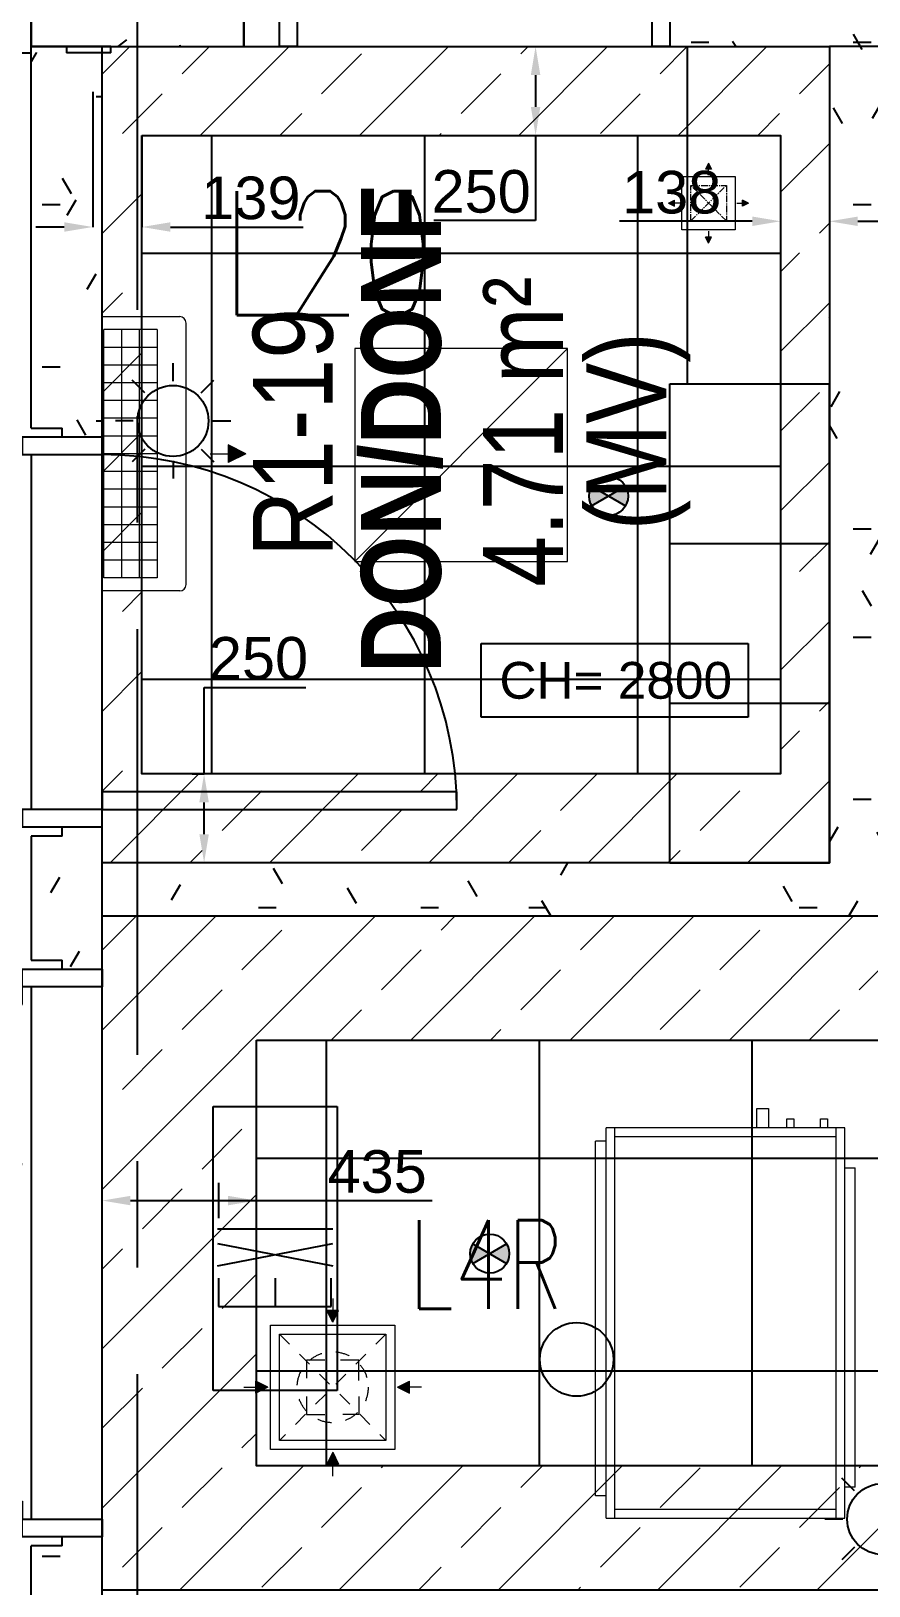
# Model space of a CAD drawing. Header units: millimetres. Extents: x -92759 to 184353, y -15225 to 86714.
# Drawn here: x -71033 to -68672, y 40303 to 44685 of the extents above; entities that cross this region are included whole.
import ezdxf

# ---------------------------------------------------------------- set-up
doc = ezdxf.new("R2010")
doc.units = ezdxf.units.MM
for name, pattern in [('Aligning Line', [3.2004, 1.6002, -1.6002]), ('CENTER2', [28.574999999999996, 19.05, -3.174999999999999, 3.174999999999999, -3.174999999999999]), ('HIDDEN', [0.375, 0.25, -0.125]), ('IDA - Grid Line', [2100, 1200, -300, 300, -300])]:
    doc.linetypes.add(name, pattern=pattern)
doc.layers.get('Defpoints').update_dxf_attribs({"color": 8})
for name, color, linetype in [('0-1', 9, 'Continuous'), ('0-Motion Sensor', 1, 'Continuous'), ('A-_DETA----_E-2', 9, 'Continuous'), ('A-_DOOR----_E', 8, 'Continuous'), ('A-_FLOR----_E', 8, 'Continuous'), ('A-_FURT----_E-1', 8, 'Continuous'), ('A-_ROOMNAME_A', 8, 'Continuous'), ('A-_WALL----_E', 8, 'Continuous'), ('A-_WALL----_H-1', 9, 'Continuous'), ('A-_WALLPRTN_E', 8, 'Continuous'), ('A-PATT-CONC', 8, 'Continuous'), ('AAG_Dimension', 7, 'Continuous'), ('E-_LITG _ CKT -DB', 1, 'HIDDEN'), ('E-legend', 1, 'Continuous'), ('E-LIGHT----E', 1, 'Continuous'), ('HF', 7, 'Continuous'), ('HF Text', 7, 'Continuous'), ('HFI 02', 7, 'Continuous'), ('M-ACMV_FCU', 5, 'Continuous'), ('S-_COLN----_E', 8, 'Continuous')]:
    doc.layers.add(name, color=color, linetype=linetype)
for name, color, linetype, true_color in [('A-_DETA----_ED-2', 1, 'Continuous', 0xff0000), ('E-_FIREALAM_E-1', 1, 'Continuous', 0xff0000), ('E-_LIGT----_E', 1, 'Continuous', 0xff0000), ('S-_ANOTGRID_E-1', 9, 'IDA - Grid Line', 0x808080)]:
    doc.layers.add(name, color=color, linetype=linetype, true_color=true_color)
for name, color, linetype, lineweight in [('HFI 9MM FPB', 94, 'Continuous', 5), ('M-ACMV_FAD', 3, 'Continuous', 18), ('M-ACMV_FAG', 3, 'Continuous', 25), ('M-ACMV_FCU--PFCU', 86, 'Continuous', 25)]:
    doc.layers.add(name, color=color, linetype=linetype, lineweight=lineweight)
doc.layers.add('M-ACMV_EAG', color=7, linetype='Continuous', lineweight=25, true_color=0x999900)
doc.styles.add('Arial', font='arial.ttf')
doc.styles.add('Arial Narrow_2', font='ARIALN.TTF', dxfattribs={"height": 224.9999999999997})
doc.styles.add('Arial Narrow_B_1', font='ARIALNB.TTF', dxfattribs={"height": 299.9999999999996})
doc.styles.add('Arial_4', font='arial.ttf', dxfattribs={"height": 1.8})
doc.styles.add('Simplex', font='simplex_.ttf', dxfattribs={"width": 0.7, "height": 449.9999999999998})
doc.styles.get("Standard").update_dxf_attribs({"font": 'arial.ttf'})
doc.dimstyles.get("Standard").update_dxf_attribs({"dimtxt": 0.18, "dimasz": 0.18, "dimexe": 0.18, "dimexo": 0.0625, "dimgap": 0.09, "dimtad": 0, "dimtih": 1, "dimtoh": 1, "dimdec": 4, "dimzin": 0, "dimdsep": 46, "dimtxsty": 'Standard', "dimcen": 0.09, "dimadec": 0, "dimazin": 0, "dimtfac": 1, "dimtdec": 4, "dimtofl": 0, "dimtmove": 0, "dimatfit": 3, "dimfxl": 1, "dimtolj": 1, "dimtzin": 0, "dimarcsym": 0})
pattern_1 = [(0, (-11870.95033970803, 40538.29041519728), (609.6, 152.4), [50.292, -406.908, 50.292, -406.908, -2438.4]), (0, (-11870.95033970803, 40538.29041519728), (609.6, 152.4), [-914.4, 50.292, -864.1080000000001, 50.292, -406.908, -1066.8]), (0, (-11870.95033970803, 40538.29041519728), (609.6, 152.4), [-2286, 50.292, -254.508, 50.292, -711.7080000000001]), (120, (-11642.35033970803, 40614.49041519727), (-436.7822715367483, 451.7290861469939), [50.29199999999999, -406.9079999999999, 50.29199999999999, -406.9079999999999, -2438.399999999999]), (120, (-11642.35033970803, 40614.49041519727), (-436.7822715367483, 451.7290861469939), [-914.3999999999997, 50.29199999999999, -864.1079999999998, 50.29199999999999, -406.9079999999999, -1066.799999999999]), (120, (-11642.35033970803, 40614.49041519727), (-436.7822715367483, 451.7290861469939), [-2285.999999999999, 50.29199999999999, -254.5079999999999, 50.29199999999999, -711.7079999999999]), (240, (-11566.15033970803, 40919.29041519728), (-172.8177284632514, -604.1290861469938), [50.292, -406.908, 50.292, -406.908, -2438.4]), (240, (-11566.15033970803, 40919.29041519728), (-172.8177284632514, -604.1290861469938), [-914.4, 50.292, -864.1080000000001, 50.292, -406.908, -1066.8]), (240, (-11566.15033970803, 40919.29041519728), (-172.8177284632514, -604.1290861469938), [-2286, 50.292, -254.508, 50.292, -711.7080000000001])]

# ---------------------------------------------------------------- blocks, each defined once
blk = doc.blocks.new('IDA - Strobe Light - IDA - Strobe Light-8826107-BLK8_RHH_1ST STOREY PLAN')
at = {"layer": 'A-_DETA----_ED-2'}
for p, q in [((-3.537799099273752e-13, 312.4999999999995), (-3.537799099273752e-13, 362.4999999999995)), ((-79.54951288348698, 279.549512883486), (-114.9048519428144, 314.9048519428134)), ((79.54951288348606, 279.5495128834863), (114.9048519428134, 314.9048519428138)), ((-112.5000000000004, 199.9999999999995), (-162.5000000000003, 199.9999999999995)), ((112.4999999999997, 199.9999999999995), (162.4999999999997, 199.9999999999995)), ((-79.54951288348677, 120.4504871165127), (-114.9048519428141, 85.09514805718528)), ((79.54951288348626, 120.4504871165129), (114.9048519428137, 85.09514805718557)), ((-3.537799099273752e-13, 87.4999999999995), (-3.537799099273752e-13, 37.4999999999995))]:
    blk.add_line(p, q, dxfattribs=at)
blk.add_circle((-3.60338529980185e-13, 199.9999999999995), 99.99999999999993, dxfattribs=at)
blk = doc.blocks.new('DEENN- MD03_METAL Door_SL - MD-03 1100Lx2200H-10527726-BLK8_RHH_1ST STOREY PLAN')
at = {"layer": 'A-_DOOR----_E'}
for p, q in [((499.999999999996, 1112.500000000007), (449.999999999996, 1112.500000000007)), ((449.999999999996, 1112.500000000007), (449.999999999996, 112.5000000000069)), ((499.999999999996, 112.5000000000069), (499.999999999996, 1112.500000000007)), ((-500.0000000000013, 112.5000000004801), (-550.0000000000013, 112.5000000004802)), ((-500.000000000002, -112.5000000004539), (-500.0000000000013, 112.5000000004801)), ((449.999999999996, 112.5000000000069), (499.999999999996, 112.5000000000069)), ((549.9999999999985, 112.5000000004767), (499.9999999999978, 112.5000000004768)), ((499.9999999999978, 112.5000000004768), (499.9999999999971, -112.5000000004571)), ((-550.000000000002, -112.5000000004537), (-500.000000000002, -112.5000000004539)), ((499.9999999999971, -112.5000000004571), (549.9999999999978, -112.5000000004572))]:
    blk.add_line(p, q, dxfattribs=at)
blk.add_arc((499.9999999999996, 112.5000000000127), 999.9999999999937, 90.00000000000018, 180.0000000000001, dxfattribs=at)
blk = doc.blocks.new('IDA - F - DoubleUnbalanced - Swing - 1600L X 2200H- MD-02-10538733-BLK8_RHH_1ST STOREY PLAN')
at = {"layer": 'A-_DOOR----_E'}
for p, q in [((-550.000000000004, 112.4999999999951), (-500.0000000000045, 112.4999999999952)), ((-500.0000000000045, 112.4999999999952), (-500.0000000000038, -112.5000000000047)), ((999.9999999999947, 112.5000000000001), (1049.999999999995, 112.5000000000002)), ((999.9999999999953, -112.4999999999999), (999.9999999999947, 112.5000000000001)), ((-500.0000000000038, -112.5000000000047), (-550.0000000000031, -112.5000000000049)), ((-500.000000000003, -112.5000000000065), (-500.000000000003, -612.5000000000064)), ((-450.000000000003, -112.5000000000065), (-500.000000000003, -112.5000000000065)), ((-450.000000000003, -612.5000000000064), (-450.000000000003, -112.5000000000064)), ((949.9999999999984, -112.5000000000072), (999.9999999999984, -112.5000000000072)), ((949.9999999999984, -1112.500000000007), (949.9999999999984, -112.5000000000072)), ((999.9999999999984, -112.5000000000072), (999.9999999999984, -1112.500000000007)), ((1049.999999999995, -112.4999999999997), (999.9999999999953, -112.4999999999999)), ((-500.000000000003, -612.5000000000064), (-450.000000000003, -612.5000000000064)), ((999.9999999999984, -1112.500000000007), (949.9999999999984, -1112.500000000007))]:
    blk.add_line(p, q, dxfattribs=at)
for centre, radius, start, end in [((-500.0000000000051, -112.5000000000066), 499.9999999999997, 269.9999999999997, 4.452776554048924e-14), ((-500.0000000000051, -112.5000000000067), 499.9999999999996, 269.9999999999994, 359.9999999999994), ((1000.000000000002, -112.5000000000074), 1000.000000000001, 180.0000000000002, 269.9999999999998), ((1000.000000000002, -112.5000000000074), 1000.000000000001, 180.0000000000002, 269.9999999999999)]:
    blk.add_arc(centre, radius, start, end, dxfattribs=at)
blk = doc.blocks.new('IDA - F - Single - Swing1 - 1100L X 2200H -TD-03-10510379-BLK8_RHH_1ST STOREY PLAN')
at = {"layer": 'A-_DOOR----_E'}
for p, q in [((-550.0000000000019, 87.50000000045368), (-500.0000000000019, 87.50000000045385)), ((-500.0000000000019, 87.50000000045385), (-500.0000000000014, -87.50000000048004)), ((499.9999999999972, 87.50000000045706), (549.9999999999978, 87.50000000045723)), ((499.9999999999977, -87.50000000047682), (499.9999999999972, 87.50000000045706)), ((-500.0000000000014, -87.50000000048004), (-550.0000000000014, -87.50000000048021)), ((449.999999999996, -87.50000000000688), (499.999999999996, -87.50000000000688)), ((449.999999999996, -1087.500000000007), (449.999999999996, -87.5000000000069)), ((499.999999999996, -87.50000000000688), (499.999999999996, -1087.500000000007)), ((549.9999999999984, -87.50000000047666), (499.9999999999977, -87.50000000047682)), ((499.999999999996, -1087.500000000007), (449.999999999996, -1087.500000000007))]:
    blk.add_line(p, q, dxfattribs=at)
blk.add_arc((499.9999999999996, -87.50000000001269), 999.9999999999953, 179.9999999999999, 269.9999999999995, dxfattribs=at)
blk = doc.blocks.new('IDA - Exit Sign - IDA - Exit Sign - One Side-7541936-BLK8_RHH_1ST STOREY PLAN')
at = {"layer": 'A-_DETA----_ED-2'}
for p, q in [((-163.8565644407789, -115.0739129999295), (-163.8565644407789, -432.5000000000006)), ((-83.85656444077901, -115.0739129999295), (-163.8565644407789, -115.0739129999295)), ((-48.85656444077947, -112.7740891462071), (14.04157969085757, -437.7740891462139)), ((14.04157969085439, -112.7740891462061), (-48.85656444077622, -437.7740891462138)), ((55.0901801741428, -112.7740891462029), (55.0901801741428, -437.7740891462149)), ((185.0901801741443, -115.3480021461379), (85.09018017414317, -115.3480021461379)), ((135.0901801741429, -115.3480021461379), (135.0901801741429, -437.7740891462149)), ((-83.85656444077793, -275.0000000000011), (-163.8565644407789, -275.0000000000011)), ((-163.8565644407789, -432.5000000000006), (-83.85656444077583, -432.5000000000006))]:
    blk.add_line(p, q, dxfattribs=at)
at = {"layer": 'E-_LIGT----_E'}
for p, q in [((-399.9999999999995, -449.9999999999992), (-399.9999999999995, -99.99999999999926)), ((-399.9999999999995, -99.99999999999923), (399.9999999999998, -99.99999999999923)), ((399.9999999999997, -99.99999999999923), (399.9999999999997, -449.9999999999992)), ((399.9999999999997, -449.9999999999992), (-399.9999999999995, -449.9999999999992))]:
    blk.add_line(p, q, dxfattribs=at)
blk = doc.blocks.new('A$Cb2bf8f38')
at = {"layer": 'A-_WALL----_H-1'}
h = blk.add_hatch(dxfattribs=at)
h.set_pattern_fill('FP_1', color=256, style=0, pattern_type=2)
h.set_pattern_definition(pattern_1)
h.paths.add_polyline_path([(-28000.00000000024, 12082.49999999477), (-28000.00000000024, 12099.99999999472), (-28100.00000000021, 12099.99999999472), (-28100.00000000021, 12082.49999999477), (-28012.50000000024, 12082.49999999477)])
h.paths.add_polyline_path([(-28000.00000000024, 12699.99999999473), (-28000.00000000024, 13624.99998292086), (-28100.00000000021, 13624.99998292086), (-28100.00000000021, 12699.99999999473)])
h.paths.add_polyline_path([(-28000.00000000024, 15424.9999829208), (-28000.00000000024, 15449.99998292081), (-27900.00000000019, 15449.99998292081), (-27900.00000000019, 19499.99999999474), (-28100.00000000021, 19499.99999999474), (-28100.00000000021, 15424.9999829208)])
h.paths.add_polyline_path([(-28100.00000000021, 20099.99999999475), (-27900.00000000019, 20099.99999999475), (-27900.00000000019, 21149.99999999466), (-28100.00000000021, 21149.99999999466), (-28100.00000000021, 21096.13068337567)])
h = blk.add_hatch(dxfattribs=at)
h.set_pattern_fill('FP_1', color=256, style=0, pattern_type=2)
h.set_pattern_definition(pattern_1)
h.paths.add_polyline_path([(-27500.00000000021, 12099.99999999458), (-27400.00000000016, 12099.99999999458), (-27400.00000000016, 12187.49999999456), (-27425.00000000017, 12187.49999999456), (-27425.00000000017, 12249.99999999459), (-27500.00000000021, 12249.99999999459), (-27500.00000000021, 12187.49999999456)])
h.paths.add_polyline_path([(-23400.00000001077, 12099.99999999458), (-23400.00000001077, 12249.99999999459), (-26275.00000000019, 12249.99999999459), (-26275.00000000019, 12187.49999999456), (-26300.0000000002, 12187.49999999456), (-26300.0000000002, 12099.99999999458), (-23656.05724398887, 12099.99999999458)])
h = blk.add_hatch(dxfattribs=at)
h.set_pattern_fill('FP_1', color=256, style=0, pattern_type=2)
h.set_pattern_definition(pattern_1)
h.paths.add_polyline_path([(-25700.00000001157, 9649.999999995794), (-25700.00000001157, 12099.99999999458), (-25850.00000001157, 12099.99999999458), (-25850.00000001157, 9649.999999995794)])
h = blk.add_hatch(dxfattribs=at)
h.set_pattern_fill('FP_1', color=256, style=0, pattern_type=2)
h.set_pattern_definition(pattern_1)
h.paths.add_polyline_path([(-28100.00000000021, 7599.999999994776), (-27900.00000000019, 7599.999999994776), (-27900.00000000019, 7899.999999994783), (-28012.50000000024, 7899.999999994783), (-28012.50000000024, 7874.999999994769), (-28100.00000000021, 7874.999999994769)])
h.paths.add_polyline_path([(-28012.50000000024, 9499.999999994765), (-27900.00000000019, 9499.999999994765), (-27900.00000000019, 9899.999999995842), (-28012.50000000024, 9899.999999995842), (-28012.50000000024, 9874.99999999583), (-28100.00000000021, 9874.99999999583), (-28100.00000000021, 9524.999999994769), (-28012.50000000024, 9524.999999994769)])
h.paths.add_polyline_path([(-27900.00000000019, 10999.99999999581), (-27900.00000000019, 12082.49999999477), (-28100.00000000021, 12082.49999999477), (-28100.00000000021, 11024.99999999582), (-28012.50000000024, 11024.99999999582), (-28012.50000000024, 10999.99999999581)])
h = blk.add_hatch(dxfattribs=at)
h.set_pattern_fill('FP_1', color=256, style=0, pattern_type=2)
h.set_pattern_definition(pattern_1)
h.paths.add_polyline_path([(-26765.55592168077, 9649.999999995794), (-25850.00000001157, 9649.999999995794), (-25850.00000001157, 9799.999999995805), (-27900.00000000019, 9799.999999995805), (-27900.00000000019, 9649.999999995794)])
at = {"layer": 'S-_COLN----_E'}
h = blk.add_hatch(dxfattribs=at)
h.set_pattern_fill('FP_4', color=256, style=0, pattern_type=2)
h.set_pattern_definition([(49.99999999999999, (-11870.95033970803, 40538.29041519728), (1093.104430267475, -95.63411695947559), [114.3, -1257.3]), (355, (-11870.95033970803, 40538.29041519728), (-211.4574664150782, 1146.340905781224), [91.44, -1005.84]), (100.451, (-11779.85833970803, 40530.32041519727), (881.6559934061535, 1050.700308316319), [97.14, -1068.54]), (46.184, (-11870.95033970803, 40843.09041519728), (1626.474720277597, -252.2567880155302), [171.45, -1885.95]), (96.63599999999998, (-11735.41033970803, 40822.06941519728), (1424.415804803049, 1484.565381831424), [145.71, -1602.811]), (351.184, (-11870.95033970803, 40843.09041519728), (1424.429764516642, 1484.551388825616), [137.16, -1508.76]), (21, (-11718.55033970803, 40766.89041519727), (909.686336747598, -613.5910270951945), [114.3, -1257.3]), (326, (-11718.55033970803, 40766.89041519727), (370.8122318562428, 1105.12896128723), [91.44, -1005.84]), (71.45100000000001, (-11642.74333970803, 40715.75741519727), (1280.503324218127, 491.5278885997479), [97.14, -1068.54]), (37.50000000000001, (-11870.95033970803, 40538.29041519728), (18.53133908059709, 507.3302701573009), [50.292, -943.3560000000001, 50.292, -970.788, -1009.65]), (37.50000000000001, (-11870.95033970803, 40538.29041519728), (18.53133908059709, 507.3302701573009), [-2014.728, 50.292, -959.3580000000001]), (7.499999999999999, (-11870.95033970803, 40538.29041519728), (400.9177506676237, 601.0836210924509), [50.292, -531.876, 50.292, -920.4960000000001, -384.81]), (7.499999999999999, (-11870.95033970803, 40538.29041519728), (400.9177506676237, 601.0836210924509), [-1552.956, 50.292, -334.518]), (327.5, (-12210.80233970803, 40538.29041519728), (813.5451503241984, -34.37370723354661), [50.292, -330.708, 50.292, -1138.428, -1577.34]), (327.5, (-12210.80233970803, 40538.29041519728), (813.5451503241984, -34.37370723354661), [-1569.72, 50.292, -1527.048]), (317.5, (-12363.20233970803, 40538.29041519728), (888.7754689953813, 152.5599537134181), [50.292, -445.008, 50.292, -739.14, -1120.14]), (317.5, (-12363.20233970803, 40538.29041519728), (888.7754689953813, 152.5599537134181), [-1284.732, 50.292, -1069.848])])
h.paths.add_polyline_path([(-27875.00000000018, 12099.99999999472), (-27500.00000000021, 12099.99999999472), (-27500.00000000021, 12699.99999999473), (-28100.00000000021, 12699.99999999473), (-28100.00000000021, 12099.99999999472), (-28000.00000000024, 12099.99999999472)])
at = {"layer": 'A-_DETA----_E-2'}
for p, q in [((-26250.00000000813, 11149.99999999583), (-26250.00000000813, 12099.9999999946)), ((-26250.00000000813, 12099.9999999946), (-25850.00000001155, 12099.9999999946)), ((-26250.00000000813, 11149.99999999583), (-26250.00000000813, 12099.9999999946)), ((-26250.00000000813, 12099.9999999946), (-25850.00000001155, 12099.9999999946)), ((-26250.00000000813, 11149.99999999583), (-26250.00000000813, 12099.9999999946)), ((-26250.00000000813, 12099.9999999946), (-25850.00000001155, 12099.9999999946)), ((-26250.00000000813, 11149.99999999583), (-26250.00000000813, 12099.9999999946)), ((-26250.00000000813, 12099.9999999946), (-25850.00000001155, 12099.9999999946)), ((-25850.00000001155, 12099.9999999946), (-25850.00000001155, 11049.99999999487)), ((-25850.00000001155, 12099.9999999946), (-25850.00000001155, 11049.99999999487)), ((-25850.00000001155, 12099.9999999946), (-25850.00000001155, 11049.99999999487)), ((-25850.00000001155, 12099.9999999946), (-25850.00000001155, 11049.99999999487)), ((-26300.00000001155, 10699.99999999583), (-26300.00000001155, 11149.99999999583)), ((-26300.00000001155, 11149.99999999583), (-25850.00000001155, 11149.99999999583)), ((-26300.00000001155, 10699.99999999583), (-26300.00000001155, 11149.99999999583)), ((-26300.00000001155, 11149.99999999583), (-25850.00000001155, 11149.99999999583)), ((-26300.00000001155, 10699.99999999583), (-26300.00000001155, 11149.99999999583)), ((-26300.00000001155, 11149.99999999583), (-25850.00000001155, 11149.99999999583)), ((-26300.00000001155, 10699.99999999583), (-26300.00000001155, 11149.99999999583)), ((-26300.00000001155, 11149.99999999583), (-25850.00000001155, 11149.99999999583)), ((-25850.00000001155, 10699.99999999583), (-25850.00000001155, 11149.99999999583)), ((-25850.00000001155, 10699.99999999583), (-25850.00000001155, 11149.99999999583)), ((-25850.00000001155, 10699.99999999583), (-25850.00000001155, 11149.99999999583)), ((-25850.00000001155, 10699.99999999583), (-25850.00000001155, 11149.99999999583)), ((-26300.00000001155, 10249.99999999583), (-26300.00000001155, 10699.99999999583)), ((-26300.00000001155, 10699.99999999583), (-25850.00000001155, 10699.99999999583)), ((-26300.00000001155, 10249.99999999583), (-26300.00000001155, 10699.99999999583)), ((-26300.00000001155, 10699.99999999583), (-25850.00000001155, 10699.99999999583)), ((-26300.00000001155, 10249.99999999583), (-26300.00000001155, 10699.99999999583)), ((-26300.00000001155, 10699.99999999583), (-25850.00000001155, 10699.99999999583)), ((-26300.00000001155, 10249.99999999583), (-26300.00000001155, 10699.99999999583)), ((-26300.00000001155, 10699.99999999583), (-25850.00000001155, 10699.99999999583)), ((-25850.00000001155, 10249.99999999583), (-25850.00000001155, 10699.99999999583)), ((-25850.00000001155, 10249.99999999583), (-25850.00000001155, 10699.99999999583)), ((-25850.00000001155, 10249.99999999583), (-25850.00000001155, 10699.99999999583)), ((-25850.00000001155, 10249.99999999583), (-25850.00000001155, 10699.99999999583)), ((-26300.00000001155, 9799.999999995845), (-26300.00000001155, 10249.99999999583)), ((-26300.00000001155, 10249.99999999583), (-25850.00000001155, 10249.99999999583)), ((-26300.00000001155, 9799.999999995845), (-26300.00000001155, 10249.99999999583)), ((-26300.00000001155, 10249.99999999583), (-25850.00000001155, 10249.99999999583)), ((-26300.00000001155, 9799.999999995845), (-26300.00000001155, 10249.99999999583)), ((-26300.00000001155, 10249.99999999583), (-25850.00000001155, 10249.99999999583)), ((-26300.00000001155, 9799.999999995845), (-26300.00000001155, 10249.99999999583)), ((-26300.00000001155, 10249.99999999583), (-25850.00000001155, 10249.99999999583)), ((-25850.00000001155, 9799.999999995845), (-25850.00000001155, 10249.99999999583)), ((-25850.00000001155, 9799.999999995845), (-25850.00000001155, 10249.99999999583)), ((-25850.00000001155, 9799.999999995845), (-25850.00000001155, 10249.99999999583)), ((-25850.00000001155, 9799.999999995845), (-25850.00000001155, 10249.99999999583)), ((-26300.00000001155, 9799.999999995845), (-25850.00000001155, 9799.999999995845)), ((-26300.00000001155, 9799.999999995845), (-25850.00000001155, 9799.999999995845)), ((-26300.00000001155, 9799.999999995845), (-25850.00000001155, 9799.999999995845)), ((-26300.00000001155, 9799.999999995845), (-25850.00000001155, 9799.999999995845))]:
    blk.add_line(p, q, dxfattribs=at)
at = {"layer": 'A-_FLOR----_E'}
for p, q in [((-28099.99999999994, 10949.99999999586), (-28099.99999999994, 9949.999999995856)), ((-28100.00000000019, 10949.99999999585), (-28100.00000000019, 9949.999999995849)), ((-28099.99999999994, 9449.999999994801), (-28099.99999999994, 7949.999999994805)), ((-28100.00000000019, 9449.999999994801), (-28100.00000000019, 7949.999999994805))]:
    blk.add_line(p, q, dxfattribs=at)
at = {"layer": 'A-_WALL----_E'}
for p, q in [((-28100.0000000002, 11024.99999999585), (-28100.0000000002, 13624.99998292089)), ((-27875.00000000016, 12099.99999999475), (-28100.0000000002, 12099.99999999475)), ((-28000.00000000022, 12099.99999999475), (-28000.00000000022, 12082.4999999948)), ((-27875.00000000016, 12082.4999999948), (-27875.00000000016, 12099.99999999475)), ((-25700.00000001155, 12099.99999999462), (-25850.00000001155, 12099.99999999462)), ((-28125.00000000021, 12082.4999999948), (-28100.0000000002, 12082.4999999948)), ((-27875.00000000016, 12082.4999999948), (-28000.00000000022, 12082.4999999948)), ((-27900.00000000017, 10999.99999999583), (-27900.00000000017, 12082.4999999948)), ((-28125.00000000021, 10999.99999999583), (-27900.00000000017, 10999.99999999583)), ((-28100.0000000002, 11024.99999999585), (-28012.50000000023, 11024.99999999585)), ((-28012.50000000023, 10999.99999999583), (-28012.50000000023, 11024.99999999585)), ((-27900.00000000017, 9899.999999995878), (-28125.00000000021, 9899.999999995878)), ((-28100.0000000002, 9874.999999995867), (-28100.0000000002, 9524.999999994801)), ((-28012.50000000023, 9874.999999995867), (-28100.0000000002, 9874.999999995867)), ((-28012.50000000023, 9874.999999995867), (-28012.50000000023, 9899.999999995878)), ((-27900.00000000017, 9499.99999999479), (-27900.00000000017, 9899.999999995878)), ((-28100.0000000002, 9524.999999994801), (-28012.50000000023, 9524.999999994801)), ((-28012.50000000023, 9499.99999999479), (-28012.50000000023, 9524.999999994801)), ((-28125.00000000021, 9499.99999999479), (-27900.00000000017, 9499.99999999479)), ((-27900.00000000017, 7899.999999994809), (-28125.00000000021, 7899.999999994809)), ((-28012.50000000023, 7874.999999994798), (-28012.50000000023, 7899.999999994809)), ((-27900.00000000017, 5299.999999994776), (-27900.00000000017, 7899.999999994809)), ((-28100.0000000002, 5124.999999994972), (-28100.0000000002, 7874.999999994798)), ((-28012.50000000023, 7874.999999994798), (-28100.0000000002, 7874.999999994798))]:
    blk.add_line(p, q, dxfattribs=at)
at = {"layer": 'A-_WALLPRTN_E'}
for p, q in [((-27500.00000000019, 12274.99999999463), (-27500.00000000019, 12099.99999999462)), ((-27400.00000000015, 12099.99999999462), (-27400.00000000015, 12274.99999999463)), ((-26300.00000000019, 12274.99999999463), (-26300.00000000019, 12099.99999999462)), ((-27500.00000000019, 12099.99999999462), (-27400.00000000015, 12099.99999999462)), ((-26300.00000000019, 12099.99999999462), (-25850.00000001155, 12099.99999999462)), ((-25850.00000001155, 12099.99999999462), (-25850.00000001155, 9799.99999999583)), ((-25850.00000001155, 9799.99999999583), (-27900.00000000017, 9799.99999999583)), ((-27900.00000000017, 9649.99999999583), (-24599.00000001075, 9649.99999999583))]:
    blk.add_line(p, q, dxfattribs=at)
at = {"layer": 'S-_ANOTGRID_E-1'}
blk.add_line((-27800.00000000051, -20141.41303295737), (-27800.00000000051, 53272.8020007598), dxfattribs=at)
at = {"layer": 'S-_COLN----_E'}
for p, q in [((-28100.0000000002, 12699.99999999476), (-28100.0000000002, 12099.99999999475)), ((-27500.00000000019, 12099.99999999475), (-27500.00000000019, 12249.99999999462)), ((-28100.0000000002, 12099.99999999475), (-28000.00000000022, 12099.99999999475)), ((-28000.00000000022, 12099.99999999475), (-27875.00000000016, 12099.99999999475)), ((-27875.00000000016, 12099.99999999475), (-27500.00000000019, 12099.99999999475))]:
    blk.add_line(p, q, dxfattribs=at)
at = {"layer": 'A-_DOOR----_E'}
for name, p, rotation in [('IDA - F - Single - Swing1 - 1100L X 2200H -TD-03-10510379-BLK8_RHH_1ST STOREY PLAN', (-26850.00000000018, 12187.49999999463), 180), ('DEENN- MD03_METAL Door_SL - MD-03 1100Lx2200H-10527726-BLK8_RHH_1ST STOREY PLAN', (-28012.50000000019, 10449.99999999585), 270), ('IDA - F - DoubleUnbalanced - Swing - 1600L X 2200H- MD-02-10538733-BLK8_RHH_1ST STOREY PLAN', (-28012.50000000019, 8949.99999999479), 270)]:
    blk.add_blockref(name, p, dxfattribs=dict(at, rotation=rotation))
at = {"layer": 'A-_FURT----_E-1', "rotation": 90.00000000000061}
blk.add_blockref('IDA - Exit Sign - IDA - Exit Sign - One Side-7541936-BLK8_RHH_1ST STOREY PLAN', (-27687.22591085819, 8712.499999994801), dxfattribs=at)
at = {"layer": 'E-_FIREALAM_E-1', "rotation": 269.9999999999985}
blk.add_blockref('IDA - Strobe Light - IDA - Strobe Light-8826107-BLK8_RHH_1ST STOREY PLAN', (-27900.00000000019, 11044.99999999489), dxfattribs=at)
at = {"layer": 'E-_FIREALAM_E-1'}
blk.add_blockref('IDA - Strobe Light - IDA - Strobe Light-8826107-BLK8_RHH_1ST STOREY PLAN', (-25700.00000001169, 7749.999999994805), dxfattribs=at)
at = {"layer": 'A-_ROOMNAME_A', "char_height": 224.9999999999997, "attachment_point": 1, "rotation": 90}
for s, insert, width, style in [('DON/DONF', (-27170.16781513539, 10334.74894538405), 1671.518437499997, 'Arial Narrow_B_1'), ('4.71 m²', (-26826.10531513539, 10577.74894538405), 1082.278124999998, 'Arial Narrow_2'), ('R1-19', (-27474.94191203196, 10661.74894538405), 877.8478124999988, 'Arial Narrow_2'), ('(MV)', (-26535.0736179312, 10736.74894538405), 697.4681249999991, 'Arial Narrow_2')]:
    blk.add_mtext(s, dxfattribs=dict(at, insert=insert, width=width, style=style))
blk = doc.blocks.new('*D543')
at = {"layer": 'AAG_Dimension', "color": 0, "lineweight": -2, "transparency": 16777216}
for p, q in [((-16055.40845692648, 471434.6252301852), (-16055.40845692648, 471053.0790629673)), ((-15916.54966101966, 471311.6040763487), (-15916.54966101966, 471053.0790629673)), ((-16135.40845692648, 471053.2590629673), (-16215.40845692648, 471053.2590629673)), ((-15836.54966101966, 471053.2590629673), (-15462.4705341438, 471053.2590629673))]:
    blk.add_line(p, q, dxfattribs=at)
at = {"layer": 'AAG_Dimension', "color": 0, "transparency": 16777216}
for points in [[(-16135.40845692648, 471066.5923963006), (-16135.40845692648, 471039.925729634), (-16055.40845692648, 471053.2590629673)], [(-15836.54966101966, 471066.5923963006), (-15836.54966101966, 471039.925729634), (-15916.54966101966, 471053.2590629673)]]:
    blk.add_solid(points, dxfattribs=at)
at = {"layer": 'Defpoints', "color": 0, "transparency": 16777216}
for p in [(-16055.40845692648, 471434.6877301852), (-15916.54966101966, 471311.6665763487), (-15916.54966101966, 471053.2590629673)]:
    blk.add_point(p, dxfattribs=at)
at = {"layer": 'AAG_Dimension', "color": 152, "true_color": 0x2776bb, "transparency": 16777216, "insert": (-15609.51009758173, 471134.5687491883), "char_height": 120, "attachment_point": 5, "style": 'Arial'}
blk.add_mtext('\\A1;139', dxfattribs=at)
blk = doc.blocks.new('*D544')
at = {"layer": 'AAG_Dimension', "color": 0, "lineweight": -2, "transparency": 16777216}
for p, q in [((-14851.13385876736, 471561.7095847975), (-14807.01453891559, 471561.7095847975)), ((-14807.19453891559, 471481.7095847975), (-14807.19453891559, 471391.6665763489)), ((-14851.13385876736, 471311.6665763489), (-14807.01453891559, 471311.6665763489)), ((-14807.19453891559, 471311.6665763489), (-14807.19453891559, 471071.6665763489)), ((-14807.19453891559, 471071.6665763489), (-15093.96125105747, 471071.6665763489))]:
    blk.add_line(p, q, dxfattribs=at)
at = {"layer": 'AAG_Dimension', "color": 0, "transparency": 16777216}
for points in [[(-14820.52787224892, 471481.7095847975), (-14793.86120558225, 471481.7095847975), (-14807.19453891559, 471561.7095847975)], [(-14820.52787224892, 471391.6665763489), (-14793.86120558225, 471391.6665763489), (-14807.19453891559, 471311.6665763489)]]:
    blk.add_solid(points, dxfattribs=at)
at = {"layer": 'Defpoints', "color": 0, "transparency": 16777216}
for p in [(-14851.19635876736, 471561.7095847975), (-14851.19635876736, 471311.6665763489), (-14807.19453891559, 471311.6665763489)]:
    blk.add_point(p, dxfattribs=at)
at = {"layer": 'AAG_Dimension', "color": 152, "true_color": 0x2776bb, "transparency": 16777216, "insert": (-14960.57789498639, 471152.9353348754), "char_height": 120, "attachment_point": 5, "style": 'Arial'}
blk.add_mtext('\\A1;250', dxfattribs=at)
blk = doc.blocks.new('*D545')
at = {"layer": 'AAG_Dimension', "color": 0, "lineweight": -2, "transparency": 16777216}
for p, q in [((-15741.49555522627, 469511.6665763485), (-15741.49555522627, 469755.6393742316)), ((-15741.49555522627, 469755.6393742316), (-15454.72884308439, 469755.6393742316)), ((-15774.77889424402, 469511.6665763485), (-15741.31555522627, 469511.6665763485)), ((-15741.49555522627, 469341.709584799), (-15741.49555522627, 469431.6665763485)), ((-15674.38038477673, 469261.709584799), (-15741.67555522627, 469261.709584799))]:
    blk.add_line(p, q, dxfattribs=at)
at = {"layer": 'AAG_Dimension', "color": 0, "transparency": 16777216}
for points in [[(-15754.8288885596, 469431.6665763485), (-15728.16222189294, 469431.6665763485), (-15741.49555522627, 469511.6665763485)], [(-15754.8288885596, 469341.709584799), (-15728.16222189294, 469341.709584799), (-15741.49555522627, 469261.709584799)]]:
    blk.add_solid(points, dxfattribs=at)
at = {"layer": 'Defpoints', "color": 0, "transparency": 16777216}
for p in [(-15774.84139424402, 469511.6665763485), (-15741.49555522627, 469511.6665763485), (-15674.31788477673, 469261.709584799)]:
    blk.add_point(p, dxfattribs=at)
at = {"layer": 'AAG_Dimension', "color": 152, "true_color": 0x2776bb, "transparency": 16777216, "insert": (-15588.11219915519, 469836.908132758), "char_height": 120, "attachment_point": 5, "style": 'Arial'}
blk.add_mtext('\\A1;250', dxfattribs=at)
blk = doc.blocks.new('*D546')
at = {"layer": 'AAG_Dimension', "color": 0, "lineweight": -2, "transparency": 16777216}
for p, q in [((-14196.54967059004, 471069.3937341048), (-14570.6287974659, 471069.3937341048)), ((-14116.54967059004, 471069.4562341047), (-14116.54967059004, 471069.5737341047)), ((-13979.04966030356, 471069.4562341048), (-13979.04966030356, 471069.5737341047)), ((-13899.04966030356, 471069.3937341048), (-13819.04966030356, 471069.3937341048))]:
    blk.add_line(p, q, dxfattribs=at)
at = {"layer": 'AAG_Dimension', "color": 0, "transparency": 16777216}
for points in [[(-14196.54967059004, 471082.7270674381), (-14196.54967059004, 471056.0604007714), (-14116.54967059004, 471069.3937341048)], [(-13899.04966030356, 471082.7270674381), (-13899.04966030356, 471056.0604007714), (-13979.04966030356, 471069.3937341048)]]:
    blk.add_solid(points, dxfattribs=at)
at = {"layer": 'Defpoints', "color": 0, "transparency": 16777216}
for p in [(-14116.54967059004, 471069.3937341047), (-14116.54967059004, 471069.3937341048), (-13979.04966030356, 471069.3937341048)]:
    blk.add_point(p, dxfattribs=at)
at = {"layer": 'AAG_Dimension', "color": 152, "true_color": 0x2776bb, "transparency": 16777216, "insert": (-14423.58923402797, 471150.7034203258), "char_height": 120, "attachment_point": 5, "style": 'Arial'}
blk.add_mtext('\\A1;138', dxfattribs=at)
blk = doc.blocks.new('*D679')
at = {"layer": 'Defpoints', "color": 0, "transparency": 16777216}
for p in [(-15594.04966029218, 468309.2997649717), (-16029.04966029218, 468069.459275495), (-15594.04966029218, 468069.459275495)]:
    blk.add_point(p, dxfattribs=at)
at = {"layer": 'HFI 02', "color": 0, "lineweight": -2, "transparency": 16777216}
for p, q in [((-16029.04966029218, 468069.521775495), (-16029.04966029218, 468309.4797649716)), ((-15949.04966029218, 468309.2997649717), (-15674.04966029218, 468309.2997649717)), ((-15594.04966029218, 468069.521775495), (-15594.04966029218, 468309.4797649716)), ((-15594.04966029218, 468309.2997649717), (-15098.24592209555, 468309.2997649717))]:
    blk.add_line(p, q, dxfattribs=at)
at = {"layer": 'HFI 02', "color": 0, "transparency": 16777216}
for points in [[(-15949.04966029218, 468322.633098305), (-15949.04966029218, 468295.9664316383), (-16029.04966029218, 468309.2997649717)], [(-15674.04966029218, 468322.633098305), (-15674.04966029218, 468295.9664316383), (-15594.04966029218, 468309.2997649717)]]:
    blk.add_solid(points, dxfattribs=at)
at = {"layer": 'HFI 02', "color": 152, "true_color": 0x2776bb, "transparency": 16777216, "insert": (-15253.67566288682, 468390.6094511927), "char_height": 120, "attachment_point": 5, "style": 'Arial'}
blk.add_mtext('\\A1;435', dxfattribs=at)
blk = doc.blocks.new('A$C020d881d')
at = {"layer": 'E-legend', "lineweight": 25}
blk.add_circle((818.6643091849692, 171.9994699180243), 103.8225529415026, dxfattribs=at)
at = {"layer": 'E-legend', "lineweight": 25, "style": 'Simplex', "width": 0.7}
blk.add_text('L4R', height=250, dxfattribs=at).set_placement((345.2158131215483, 314.3464861893663))
blk = doc.blocks.new('L20')
at = {"layer": 'E-LIGHT----E', "lineweight": 5}
blk.add_line((-300, -300), (300, 300), dxfattribs=at)
blk.add_lwpolyline([(-300, -300), (300, -300), (300, 300), (-300, 300)], close=True, dxfattribs=at)
at = {"layer": 'E-LIGHT----E', "lineweight": 5, "style": 'Simplex', "width": 0.7}
blk.add_text('L20', height=350, dxfattribs=at).set_placement((-673.6744960267097, 394.3268135054968))
blk = doc.blocks.new('Motion Sensor')
at = {"layer": 'E-legend', "lineweight": 25}
h = blk.add_hatch(color=256, dxfattribs=at)
h.dxf.hatch_style = 1
h.paths.add_polyline_path([(10020.95033603635, -17121.62374853581), (9973.309739583374, -17094.11843734937, 0.1316524975873853), (9965.939713663416, -17121.62374853581, 0.1316524975873853), (9973.309739583374, -17149.12905972231)])
h = blk.add_hatch(color=256, dxfattribs=at)
h.dxf.hatch_style = 1
h.paths.add_polyline_path([(10068.59093248929, -17094.11843734937), (10020.95033603635, -17121.62374853581), (10068.59093248929, -17149.12905972231, 0.1316524975873954), (10075.96095840927, -17121.62374853581, 0.1316524975873954)])
for p, q in [((9973.309739583374, -17094.11843734938), (10068.59093248929, -17149.12905972232)), ((9973.309739583374, -17149.12905972232), (10068.59093248929, -17094.11843734938))]:
    blk.add_line(p, q, dxfattribs=at)
blk.add_circle((10020.95033603635, -17121.62374853581), 55.01062237293718, dxfattribs=at)
blk = doc.blocks.new('EL_B8_L1_R4')
at = {"layer": '0-Motion Sensor'}
for p in [(-25700.52634742766, -12603.36595846119), (-26035.38375708472, -14738.6177016063)]:
    blk.add_blockref('Motion Sensor', p, dxfattribs=at)
at = {"layer": 'E-_LITG _ CKT -DB', "ltscale": 0.5}
blk.add_blockref('A$C020d881d', (-16588.09159743911, -32330.34025138321), dxfattribs=at)
at = {"layer": 'E-legend', "color": 0}
blk.add_blockref('L20', (-16095.08482880652, -29609.64193225472), dxfattribs=at)
blk = doc.blocks.new('A$C93d871f8')
at = {"layer": 'M-ACMV_FAG', "lineweight": 5}
h = blk.add_hatch(color=3, dxfattribs=at)
h.dxf.hatch_style = 1
h.paths.add_polyline_path([(-8.376322294803686, 95.94080573701649), (8.376322294803686, 95.94080573701649), (0, 112.6934503266239)])
h = blk.add_hatch(color=3, dxfattribs=at)
h.dxf.hatch_style = 1
h.paths.add_polyline_path([(-112.6934503266166, -4.440892098500626e-16), (-95.94080573700921, -8.376322294803686), (-95.94080573700921, 8.376322294803686)])
h = blk.add_hatch(color=3, dxfattribs=at)
h.dxf.hatch_style = 1
h.paths.add_polyline_path([(95.94080573700921, 8.376322294803686), (95.94080573700921, -8.376322294803686), (112.6934503266166, -4.440892098500626e-16)])
h = blk.add_hatch(color=3, dxfattribs=at)
h.dxf.hatch_style = 1
h.paths.add_polyline_path([(4.440892098500626e-16, -112.6934503266239), (8.376322294803686, -95.94080573701649), (-8.376322294803686, -95.94080573701649)])
at = {"layer": 'M-ACMV_FAD', "color": 3, "lineweight": 5}
blk.add_lwpolyline([(-75, 75), (75, 75), (75, -75), (-75, -75)], close=True, dxfattribs=at)
at = {"layer": 'M-ACMV_FAG', "color": 3, "lineweight": 5}
for p, q in [((0, 112.6934503266239), (-8.376322294803686, 95.94080573701649)), ((8.376322294803686, 95.94080573701649), (-8.376322294803686, 95.94080573701649)), ((0, 112.6934503266239), (8.376322294803686, 95.94080573701649)), ((0, 79.18816114740912), (0, 95.94080573701649)), ((-112.6934503266166, 0), (-95.94080573700921, 8.376322294803686)), ((-112.6934503266166, 0), (-95.94080573700921, -8.376322294803686)), ((-95.94080573700921, -8.376322294803686), (-95.94080573700921, 8.376322294803686)), ((-79.18816114740184, 0), (-95.94080573700921, 0)), ((79.18816114740184, 0), (95.94080573700921, 0)), ((95.94080573700921, -8.376322294803686), (95.94080573700921, 8.376322294803686)), ((112.6934503266166, 0), (95.94080573700921, 8.376322294803686)), ((112.6934503266166, 0), (95.94080573700921, -8.376322294803686)), ((0, -79.18816114740912), (0, -95.94080573701649)), ((8.376322294803686, -95.94080573701649), (-8.376322294803686, -95.94080573701649)), ((0, -112.6934503266239), (-8.376322294803686, -95.94080573701649)), ((0, -112.6934503266239), (8.376322294803686, -95.94080573701649))]:
    blk.add_line(p, q, dxfattribs=at)
at = {"layer": 'M-ACMV_FAG', "color": 3, "linetype": 'CENTER2', "lineweight": 5}
for p, q in [((-50, -50), (50, 50)), ((50, -50), (-50, 50))]:
    blk.add_line(p, q, dxfattribs=at)
blk.add_lwpolyline([(-50, 50), (50, 50), (50, -50), (-50, -50)], close=True, dxfattribs=at)
blk = doc.blocks.new('A$C3cf6f2ed')
at = {"layer": 'M-ACMV_EAG', "lineweight": 5}
h = blk.add_hatch(color=256, dxfattribs=at)
h.dxf.hatch_style = 1
h.paths.add_polyline_path([(300.2769824824063, 483.2769824199495), (317.0731462545809, 516.8693099642987), (283.4808187102317, 516.8693099642987)])
h = blk.add_hatch(color=256, dxfattribs=at)
h.dxf.hatch_style = 1
h.paths.add_polyline_path([(117.2769825448631, 300.2769824824209), (83.68465500051389, 283.4808187102462), (83.68465500051389, 317.0731462545955)])
h = blk.add_hatch(color=256, dxfattribs=at)
h.dxf.hatch_style = 1
h.paths.add_polyline_path([(483.2769824199495, 300.2769824824209), (516.8693099642987, 283.4808187102462), (516.8693099642987, 317.0731462545955)])
h = blk.add_hatch(color=256, dxfattribs=at)
h.dxf.hatch_style = 1
h.paths.add_polyline_path([(300.2769824824063, 117.2769825448631), (317.0731462545809, 83.68465500051389), (283.4808187102317, 83.68465500051389)])
for p, q in [((300.2769824824063, 550.461637508648), (300.2769824824063, 516.8693099642987)), ((317.0731462545809, 516.8693099642987), (283.4808187102317, 516.8693099642987)), ((300.2769824824063, 483.2769824199495), (283.4808187102317, 516.8693099642987)), ((317.0731462545809, 516.8693099642987), (283.4808187102317, 516.8693099642987)), ((300.2769824824063, 483.2769824199495), (317.0731462545809, 516.8693099642987)), ((83.68465500051389, 283.4808187102462), (83.68465500051389, 317.0731462545955)), ((117.2769825448631, 300.2769824824209), (83.68465500051389, 317.0731462545955)), ((83.68465500051389, 283.4808187102462), (83.68465500051389, 317.0731462545955)), ((483.2769824199495, 300.2769824824209), (516.8693099642987, 317.0731462545955)), ((516.8693099642987, 283.4808187102462), (516.8693099642987, 317.0731462545955)), ((516.8693099642987, 283.4808187102462), (516.8693099642987, 317.0731462545955)), ((50.09232745616464, 300.2769824824209), (83.68465500051389, 300.2769824824209)), ((117.2769825448631, 300.2769824824209), (83.68465500051389, 283.4808187102462)), ((483.2769824199495, 300.2769824824209), (516.8693099642987, 283.4808187102462)), ((550.461637508648, 300.2769824824209), (516.8693099642987, 300.2769824824209)), ((300.2769824824063, 117.2769825448631), (283.4808187102317, 83.68465500051389)), ((300.2769824824063, 117.2769825448631), (317.0731462545809, 83.68465500051389)), ((317.0731462545809, 83.68465500051389), (283.4808187102317, 83.68465500051389)), ((317.0731462545809, 83.68465500051389), (283.4808187102317, 83.68465500051389)), ((300.2769824824063, 50.09232745616464), (300.2769824824063, 83.68465500051389))]:
    blk.add_line(p, q, dxfattribs=at)
at = {"layer": 'M-ACMV_EAG', "linetype": 'Aligning Line', "lineweight": 5, "ltscale": 25}
for p, q in [((150.2769824824063, 450.2769824824209), (450.2769824824063, 150.2769824824209)), ((450.2769824824063, 450.2769824824209), (150.2769824824063, 150.2769824824209))]:
    blk.add_line(p, q, dxfattribs=at)
at = {"layer": 'M-ACMV_EAG', "lineweight": 5}
for points in [[(125.2769824824063, 475.2769824824209), (475.2769824824063, 475.2769824824209), (475.2769824824063, 125.2769824824209), (125.2769824824063, 125.2769824824209)], [(150.2769824824063, 450.2769824824209), (450.2769824824063, 450.2769824824209), (450.2769824824063, 150.2769824824209), (150.2769824824063, 150.2769824824209)]]:
    blk.add_lwpolyline(points, close=True, dxfattribs=at)
for points in [[(277.8785221057478, 377.0717037520953), (226.6820412561647, 377.0717037596041), (226.6820412561647, 325.8752229043894)], [(373.8719237055047, 319.4756627993775), (373.8719237055047, 377.0717037596041), (322.6754428503336, 377.0717037596041)], [(226.682041254302, 274.6787420529436), (226.682041254302, 223.4822612014686), (277.8785221057478, 223.4822612014686)], [(373.8719237055047, 274.678742056698), (373.8719237055047, 223.4822611977288), (329.0750029591145, 223.4822612052376)]]:
    blk.add_lwpolyline(points, dxfattribs=at)
at = {"layer": 'M-ACMV_EAG', "linetype": 'Aligning Line', "lineweight": 5, "ltscale": 25}
blk.add_circle((300.2769824824063, 300.2769824824209), 99.99999999950488, dxfattribs=at)
blk = doc.blocks.new('A$C396b42c6')
at = {"layer": 'M-ACMV_FCU', "lineweight": 5}
for p, q in [((455.1030189957528, 591.8828546612058), (487.2637487020402, 591.8828557340894)), ((455.1030208285956, 537.1244017167483), (455.1030189957528, 591.8828546612058)), ((487.2637487020402, 591.8828557340894), (487.2637505572347, 537.1244027821813)), ((29.98897205293179, -562.816524637863), (29.98897205293179, 537.1834753620205)), ((702.9889720529318, 537.183475362137), (29.98897205293179, 537.1834753620205)), ((54.98897205293179, -562.8165246378776), (54.98897205293179, 537.1834753620351)), ((487.2637505572347, 537.1244027821813), (455.1030208285956, 537.1244017167483)), ((487.2637505572347, 537.1244027821813), (455.1030208285956, 537.1244017167483)), ((539.1026416014938, 537.1244045181666), (539.1026407297759, 563.1279010085855)), ((539.1026407297759, 563.1279010085855), (559.1776709225087, 563.127901656786)), ((559.1776717793255, 537.1244051961694), (539.1026416014938, 537.1244045181666)), ((559.1776709225087, 563.127901656786), (559.1776717793255, 537.1244051961694)), ((634.1022127237229, 537.1244076921139), (634.1022118743567, 562.8424464224372)), ((634.1022118743567, 562.8424464224372), (654.1772420372872, 562.8424470780883)), ((654.1772428866534, 537.1244083701167), (634.1022127237229, 537.1244076921139)), ((654.1772420372872, 562.8424470780883), (654.1772428866534, 537.1244083701167)), ((677.9889720529027, -562.816524637863), (677.9889720529318, 537.1834753621224)), ((702.9889720529609, -562.816524637863), (702.9889720529318, 537.183475362137)), ((29.99999986588955, 500.0026937872171), (0, 500)), ((0, -499.9999999999854), (0, 499.9999999999854)), ((677.9889720529318, 512.183475362137), (54.98897205293179, 512.1834753620205)), ((703.0787807987363, 424.8868463579274), (731.9889720529318, 424.8842504206987)), ((731.9889720529318, -475.1157495792868), (731.9889720529318, 424.8842504207132)), ((731.9889720529609, -475.1157495793013), (731.9889720529318, 424.8842504207132)), ((731.9889720529318, -475.1157495793013), (702.9889720529318, -475.1157495793013)), ((29.99999986586045, -500.0026937872171), (0, -500)), ((29.98897205293179, -562.816524637863), (702.9889720529318, -562.816524637863)), ((54.98897205293179, -537.816524637863), (677.9889720529318, -537.816524637863))]:
    blk.add_line(p, q, dxfattribs=at)
blk = doc.blocks.new('A$C18b254fe')
at = {"layer": 'M-ACMV_FCU', "lineweight": 5}
h = blk.add_hatch(color=256, dxfattribs=at)
h.dxf.hatch_style = 1
h.paths.add_polyline_path([(-405, 0), (-355, -25), (-355, 25)])
for p, q in [((-237, 368.5), (-237, -368.5)), ((0, 386.5), (0, -386.5)), ((-155, 350), (-5, 350)), ((-104.9999999999709, -349.9999999999964), (-105.0000000000291, 350)), ((-54.9999999999709, -349.9999999999964), (-55.0000000000291, 350)), ((-155, 300), (-5, 300)), ((-155, 250), (-5, 250)), ((-155, 200), (-5, 200)), ((-155, 150), (-5, 150)), ((-155, 100), (-5, 100)), ((-155, 50), (-5, 50)), ((-405, 0), (-355, 25)), ((-405, 0), (-355, -25)), ((-355, -25), (-355, 25)), ((-305, 0), (-355, 0)), ((-155, 0), (-5, 0)), ((-155, -50), (-5, -50)), ((-155, -100), (-5, -100)), ((-155, -150), (-5, -150)), ((-155, -200), (-5, -200)), ((-155, -250), (-5, -250)), ((-155, -300), (-5, -300)), ((-155, -350), (-5, -350))]:
    blk.add_line(p, q, dxfattribs=at)
for points in [[(-219, 386.5), (0, 386.5), (0, -386.5), (-219, -386.5)], [(-155, -350), (-155, 350)], [(-5, 350), (-5, -350)]]:
    blk.add_lwpolyline(points, dxfattribs=at)
for centre, start, end in [((-219, 368.5), 90, 180), ((-219, -368.5), 180, 270)]:
    blk.add_arc(centre, 18, start, end, dxfattribs=at)
blk = doc.blocks.new('ACMV_B8L1_R9')
at = {"layer": 'M-ACMV_EAG', "lineweight": 5}
blk.add_blockref('A$C3cf6f2ed', (219319.7230175181, -69392.15712523872), dxfattribs=at)
at = {"layer": 'M-ACMV_FAG', "lineweight": 5}
blk.add_blockref('A$C93d871f8', (220679.5000000007, -65754.39210110552), dxfattribs=at)
at = {"layer": 'M-ACMV_FCU', "color": 3, "lineweight": 5, "rotation": 180}
blk.add_blockref('A$C18b254fe', (218970.0000000007, -66460.93631793068), dxfattribs=at)
at = {"layer": 'M-ACMV_FCU--PFCU'}
blk.add_blockref('A$C396b42c6', (220360.5888643375, -68898.0014290494, 4.080558643419865), dxfattribs=at)
blk = doc.blocks.new('RCP_B8L1')
at = {"layer": 'A-PATT-CONC'}
h = blk.add_hatch(dxfattribs=at)
h.set_pattern_fill('ANSI37', color=256, scale=189, angle=45)
h.set_pattern_definition([(90, (-14116.54967059004, 471311.6665763487), (-600.075, 0), []), (180, (-14116.54967059004, 471311.6665763487), (-5.684341886080801e-14, -600.075), [])])
h.paths.add_polyline_path([(-15916.54966101966, 471311.6665763487), (-14116.54967059004, 471311.6665763487), (-14116.54967059004, 469511.6665763483), (-15916.54966101966, 469511.6665763483)])
h = blk.add_hatch(dxfattribs=at)
h.set_pattern_fill('ANSI37', color=256, scale=189, angle=45)
h.set_pattern_definition([(90, (-15594.04966029218, 468161.7095847975), (-600.075, 0), []), (180, (-15594.04966029218, 468161.7095847975), (-5.684341886080801e-14, -600.075), [])])
h.paths.add_polyline_path([(-15594.04966029218, 468761.7095847975), (-5994.049660292178, 468761.7095847975), (-5994.049660292178, 467561.7095847975), (-15594.04966029218, 467561.7095847975)])
at = {"layer": 'HFI 9MM FPB'}
h = blk.add_hatch(dxfattribs=at)
h.set_pattern_fill('ANSI33', color=256, scale=50)
h.set_pattern_definition([(45, (1.455191522836685e-11, 0), (-224.5064030267288, 224.5064030267288), []), (45, (224.5065000000177, 0), (-224.5064030267288, 224.5064030267288), [158.75, -79.375])])
h.paths.add_polyline_path([(-16029.04966029215, 471561.7095847972), (-13979.04966030351, 471561.7095847973), (-13979.04966030351, 469261.7095847987), (-16029.04966029215, 469261.7095847985)])
h.paths.add_polyline_path([(-15916.54966101963, 471311.6665763487), (-14116.54967059002, 471311.6665763487), (-14116.54967059002, 469511.6665763483), (-15916.54966101963, 469511.6665763483)], flags=16)
h = blk.add_hatch(dxfattribs=at)
h.set_pattern_fill('ANSI33', color=256, scale=50)
h.set_pattern_definition([(45, (0, 0), (-224.5064030267288, 224.5064030267288), []), (45, (224.5065, 0), (-224.5064030267288, 224.5064030267288), [158.75, -79.375])])
h.paths.add_polyline_path([(-16029.04966029218, 469111.7095847985), (-5559.053121221266, 469111.7095847985), (-5559.053121221266, 467211.7095847974), (-16029.04966029218, 467211.7095847974)])
h.paths.add_polyline_path([(-15594.04966029218, 468761.7095847975), (-5994.049660292178, 468761.7095847975), (-5994.049660292178, 467561.7095847975), (-15594.04966029218, 467561.7095847975)], flags=16)
at = {"layer": 'HF'}
for points in [[(-16029.04966029218, 471561.7095847972), (-13979.04966030354, 471561.7095847973), (-13979.04966030354, 469261.7095847987), (-16029.04966029218, 469261.7095847985)], [(-15916.54966101966, 471311.6665763487), (-14116.54967059004, 471311.6665763487), (-14116.54967059004, 469511.6665763483), (-15916.54966101966, 469511.6665763483)], [(-16029.04966029218, 469111.7095847985), (-5559.053121221266, 469111.7095847985), (-5559.053121221266, 467211.7095847974), (-16029.04966029218, 467211.7095847974)]]:
    blk.add_lwpolyline(points, close=True, dxfattribs=at)
at = {"layer": 'HFI 02'}
blk.add_lwpolyline([(-15594.04966029218, 468761.7095847975), (-5994.049660292178, 468761.7095847975), (-5994.049660292178, 467561.7095847975), (-15594.04966029218, 467561.7095847975)], close=True, dxfattribs=at)
at = {"layer": 'HF Text', "insert": (-14909.09170376917, 469827.4173697333), "char_height": 103.5962871883305, "width": 649.639902112191, "attachment_point": 1, "style": 'Arial_4', "bg_fill": 16, "box_fill_scale": 1.5, "bg_fill_color": 256, "bg_fill_transparency": 0}
blk.add_mtext('CH= 2800', dxfattribs=at)
at = {"layer": 'AAG_Dimension'}
for base, p1, p2, picture, middle in [((-14807.19453891559, 471311.6665763489), (-14851.19635876735, 471561.7095847973), (-14851.19635876735, 471311.6665763487), '*D544', (-14960.57789498639, 471071.6665763488)), ((-15741.49555522627, 469511.6665763485), (-15674.31788477673, 469261.7095847988), (-15774.84139424401, 469511.6665763483), '*D545', (-15588.11219915519, 469755.6393742315))]:
    dim = blk.add_linear_dim(base=base, p1=p1, p2=p2, angle=90, dimstyle='Standard', dxfattribs=at)
    dim.commit()
    dim.dimension.update_dxf_attribs({"geometry": picture, "text_midpoint": middle, "dimtype": 128})
for base, p1, p2, picture, middle in [((-15916.54966101966, 471053.2590629673), (-16055.40845692648, 471434.6877301852), (-15916.54966101966, 471311.6665763487), '*D543', (-15609.51009758173, 471134.5687491883)), ((-14116.54967059004, 471069.3937341048), (-13979.04966030356, 471069.3937341048), (-14116.54967059004, 471069.3937341047), '*D546', (-14423.58923402797, 471150.7034203258))]:
    dim = blk.add_linear_dim(base=base, p1=p1, p2=p2, dimstyle='Standard', dxfattribs=at)
    dim.commit()
    dim.dimension.update_dxf_attribs({"geometry": picture, "text_midpoint": middle})
at = {"layer": 'HFI 02'}
dim = blk.add_linear_dim(base=(-15594.04966029218, 468309.2997649717), p1=(-16029.04966029218, 468069.459275495), p2=(-15594.04966029218, 468069.459275495), dimstyle='Standard', dxfattribs=at)
dim.commit()
dim.dimension.update_dxf_attribs({"geometry": '*D679', "text_midpoint": (-15253.67566288682, 468309.2997649717), "dimtype": 128})

msp = doc.modelspace()

# ---------------------------------------------------------------- block references
at = {"layer": '0-1'}
msp.add_blockref('A$Cb2bf8f38', (-42933.02231215651, 32541.23510078315), dxfattribs=at)

# ---------------------------------------------------------------- next in the draw order: block references
at = {"color": 0}
msp.add_blockref('EL_B8_L1_R4', (-53725.94848348013, 73099.57588224312), dxfattribs=at)
at = {"layer": 'A-PATT-CONC', "color": 152, "true_color": 0x2776bb}
msp.add_blockref('RCP_B8L1', (-54803.97265186458, -426920.4744840196), dxfattribs=at)

# ---------------------------------------------------------------- next in the draw order: block references
at = {"layer": 'M-ACMV_FCU', "color": 5}
msp.add_blockref('ACMV_B8L1_R9', (-289803.0223121543, 109954.5972306221), dxfattribs=at)

doc.saveas('drawing.dxf')
